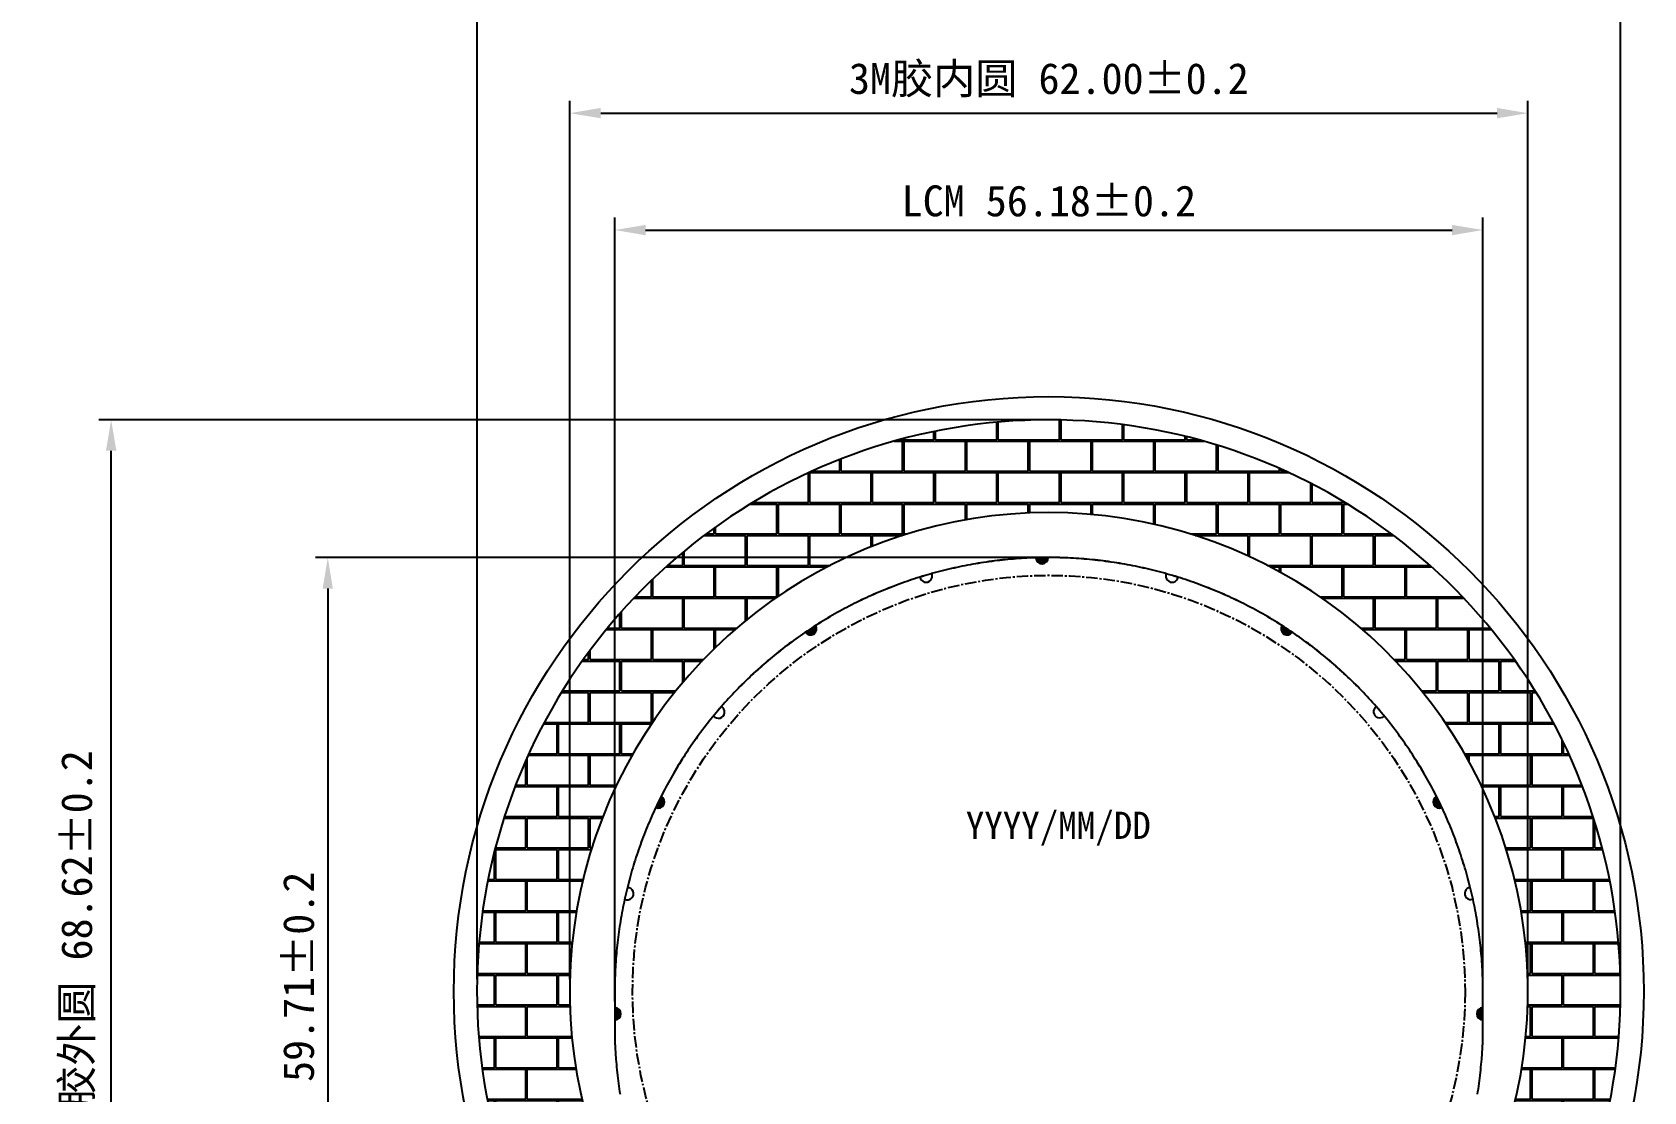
# Model space of a CAD drawing. Header units: millimetres. Extents: x 3346 to 4468, y 1053 to 1397.
# Drawn here: x 4260.6 to 4364.8, y 1248.2 to 1316.8 of the extents above; entities that cross this region are included whole.
import ezdxf

# ---------------------------------------------------------------- set-up
doc = ezdxf.new("R2010")
doc.units = ezdxf.units.MM
doc.linetypes.add('CENTER2', pattern=[1.125, 0.75, -0.125, 0.125, -0.125])
for name, color, linetype in [('66', 1, 'Continuous'), ('BL', 7, 'Continuous'), ('DIM', 3, 'Continuous'), ('L91', 3, 'Continuous'), ('LCD_FPC', 22, 'Continuous')]:
    doc.layers.add(name, color=color, linetype=linetype)
doc.layers.add('图框', color=7, linetype='Continuous', lineweight=5)
doc.styles.add('宋体', font='')
doc.styles.get('宋体').set_extended_font_data('SimSun')
doc.dimstyles.new('zengy', dxfattribs={"dimscale": 4, "dimtxt": 0.5, "dimasz": 0.5, "dimexe": 0.2, "dimexo": 0.2, "dimgap": 0.2, "dimtad": 1, "dimzin": 0, "dimdsep": 46, "dimtxsty": '宋体', "dimcen": 0.141421, "dimadec": 3, "dimazin": 0, "dimtfac": 1, "dimtmove": 0, "dimatfit": 3, "dimfxl": 0.2, "dimtolj": 1, "dimtzin": 0, "dimarcsym": 0})

# ---------------------------------------------------------------- blocks, each defined once
blk = doc.blocks.new('*D128')
at = {"layer": 'BL', "color": 0, "lineweight": -2, "ltscale": 5, "transparency": 16777216}
for p, q in [((4298.25, 1254.07), (4298.25, 1304.79)), ((4354.43, 1254.07), (4354.43, 1304.79)), ((4300.25, 1303.99), (4352.43, 1303.99))]:
    blk.add_line(p, q, dxfattribs=at)
at = {"layer": 'BL', "color": 0, "ltscale": 5, "transparency": 16777216}
for points in [[(4300.25, 1304.32), (4300.25, 1303.65), (4298.25, 1303.99)], [(4352.43, 1304.32), (4352.43, 1303.65), (4354.43, 1303.99)]]:
    blk.add_solid(points, dxfattribs=at)
at = {"layer": 'Defpoints', "color": 0, "ltscale": 5, "transparency": 16777216}
for p in [(4354.43, 1303.99), (4298.25, 1253.27), (4354.43, 1253.27)]:
    blk.add_point(p, dxfattribs=at)
at = {"layer": 'BL', "color": 0, "ltscale": 5, "transparency": 16777216, "insert": (4326.34, 1305.86), "char_height": 2, "attachment_point": 5, "style": '宋体'}
blk.add_mtext('\\A1;LCM 56.18%%P0.2', dxfattribs=at)
blk = doc.blocks.new('*D129')
at = {"layer": 'BL', "color": 0, "lineweight": -2, "ltscale": 5, "transparency": 16777216}
for p, q in [((4325.89, 1282.79), (4278.88, 1282.79)), ((4279.68, 1280.79), (4279.68, 1225.08)), ((4325.89, 1223.08), (4278.88, 1223.08))]:
    blk.add_line(p, q, dxfattribs=at)
at = {"layer": 'BL', "color": 0, "ltscale": 5, "transparency": 16777216}
for points in [[(4279.35, 1280.79), (4280.01, 1280.79), (4279.68, 1282.79)], [(4279.35, 1225.08), (4280.01, 1225.08), (4279.68, 1223.08)]]:
    blk.add_solid(points, dxfattribs=at)
at = {"layer": 'Defpoints', "color": 0, "ltscale": 5, "transparency": 16777216}
for p in [(4326.69, 1282.79), (4279.68, 1223.08), (4326.69, 1223.08)]:
    blk.add_point(p, dxfattribs=at)
at = {"layer": 'BL', "color": 0, "ltscale": 5, "transparency": 16777216, "insert": (4277.8, 1252.94), "char_height": 2, "attachment_point": 5, "rotation": 90, "style": '宋体'}
blk.add_mtext('\\A1;LCM 59.71%%P0.2', dxfattribs=at)
blk = doc.blocks.new('*D134')
at = {"layer": 'BL', "color": 0, "lineweight": -2, "ltscale": 5, "transparency": 16777216}
for p, q in [((4289.34, 1255.51), (4289.34, 1318.78)), ((4363.34, 1255.51), (4363.34, 1318.78)), ((4291.34, 1317.98), (4361.34, 1317.98))]:
    blk.add_line(p, q, dxfattribs=at)
at = {"layer": 'BL', "color": 0, "ltscale": 5, "transparency": 16777216}
for points in [[(4291.34, 1318.31), (4291.34, 1317.64), (4289.34, 1317.98)], [(4361.34, 1318.31), (4361.34, 1317.64), (4363.34, 1317.98)]]:
    blk.add_solid(points, dxfattribs=at)
at = {"layer": 'Defpoints', "color": 0, "ltscale": 5, "transparency": 16777216}
for p in [(4363.34, 1317.98), (4289.34, 1254.71), (4363.34, 1254.71)]:
    blk.add_point(p, dxfattribs=at)
at = {"layer": 'BL', "color": 0, "ltscale": 5, "transparency": 16777216, "insert": (4326.34, 1320.1), "char_height": 2, "attachment_point": 5, "style": '宋体'}
blk.add_mtext('\\A1;3M胶外圆 74.00%%P0.2', dxfattribs=at)
blk = doc.blocks.new('*D135')
at = {"layer": 'BL', "color": 0, "lineweight": -2, "ltscale": 5, "transparency": 16777216}
for p, q in [((4295.34, 1255.51), (4295.34, 1312.35)), ((4357.34, 1255.51), (4357.34, 1312.35)), ((4297.34, 1311.55), (4355.34, 1311.55))]:
    blk.add_line(p, q, dxfattribs=at)
at = {"layer": 'BL', "color": 0, "ltscale": 5, "transparency": 16777216}
for points in [[(4297.34, 1311.89), (4297.34, 1311.22), (4295.34, 1311.55)], [(4355.34, 1311.89), (4355.34, 1311.22), (4357.34, 1311.55)]]:
    blk.add_solid(points, dxfattribs=at)
at = {"layer": 'Defpoints', "color": 0, "ltscale": 5, "transparency": 16777216}
for p in [(4357.34, 1311.55), (4295.34, 1254.71), (4357.34, 1254.71)]:
    blk.add_point(p, dxfattribs=at)
at = {"layer": 'BL', "color": 0, "ltscale": 5, "transparency": 16777216, "insert": (4326.34, 1313.68), "char_height": 2, "attachment_point": 5, "style": '宋体'}
blk.add_mtext('\\A1;3M胶内圆 62.00%%P0.2', dxfattribs=at)
blk = doc.blocks.new('*D136')
at = {"layer": 'BL', "color": 0, "lineweight": -2, "ltscale": 5, "transparency": 16777216}
for p, q in [((4325.54, 1291.71), (4264.86, 1291.71)), ((4265.66, 1225.08), (4265.66, 1289.71)), ((4306.33, 1223.08), (4264.86, 1223.08))]:
    blk.add_line(p, q, dxfattribs=at)
at = {"layer": 'BL', "color": 0, "ltscale": 5, "transparency": 16777216}
for points in [[(4265.33, 1289.71), (4266, 1289.71), (4265.66, 1291.71)], [(4265.33, 1225.08), (4266, 1225.08), (4265.66, 1223.08)]]:
    blk.add_solid(points, dxfattribs=at)
at = {"layer": 'Defpoints', "color": 0, "ltscale": 5, "transparency": 16777216}
for p in [(4265.66, 1291.71), (4326.34, 1291.71), (4307.13, 1223.08)]:
    blk.add_point(p, dxfattribs=at)
at = {"layer": 'BL', "color": 0, "ltscale": 5, "transparency": 16777216, "insert": (4263.54, 1257.39), "char_height": 2, "attachment_point": 5, "rotation": 90, "style": '宋体'}
blk.add_mtext('\\A1;3M胶外圆 68.62%%P0.2', dxfattribs=at)

msp = doc.modelspace()

# ---------------------------------------------------------------- hatches: boundary and pattern name
at = {"true_color": 0xf1eb1f}
h = msp.add_hatch(dxfattribs=at)
h.set_pattern_fill('AR-B816C', color=2, scale=0.01)
h.set_pattern_definition([(0, (649.2094, 0), (2.032, 2.032), [3.96875, -0.09525]), (0, (647.1774, 0.0953), (2.032, 2.032), [3.96875, -0.09525]), (90, (649.2094, 0), (-2.032, 2.032), [-2.12725, 1.93675]), (90, (649.1141, 0), (-2.032, 2.032), [-2.12725, 1.93675])])
h.paths.add_polyline_path([(4307.3087, 1222.9738), (4307.2515, 1230.2776, -2.90416419), (4345.4229, 1230.2776), (4345.3657, 1222.9738, 3.61204986)])
at = {"layer": 'LCD_FPC'}
for points in [[(4326.2965, 1282.7925), (4326.1612, 1282.7921), (4325.9847, 1282.7904), (4325.8083, 1282.7877), (4325.6318, 1282.7838), (4325.4966, 1282.7799, 0.99300178)], [(4311.2516, 1278.3976), (4311.1376, 1278.3248), (4310.9895, 1278.2288), (4310.842, 1278.1319), (4310.6951, 1278.0341), (4310.583, 1277.9584, 0.99300163)], [(4342.0925, 1277.9584), (4341.9804, 1278.0341), (4341.8334, 1278.1319), (4341.6859, 1278.2288), (4341.5378, 1278.3248), (4341.4238, 1278.3976, 0.99300163)], [(4301.2509, 1267.3397), (4301.2297, 1267.2977), (4301.1511, 1267.1397), (4301.0734, 1266.9812), (4300.9968, 1266.8222), (4300.9211, 1266.6628), (4300.9012, 1266.6202, 0.9926409)], [(4351.7742, 1266.6202), (4351.7543, 1266.6628), (4351.6787, 1266.8222), (4351.602, 1266.9812), (4351.5244, 1267.1397), (4351.4457, 1267.2977), (4351.4245, 1267.3397, 0.9926409)], [(4298.2477, 1253.6682), (4298.2477, 1252.8682, 1)], [(4354.4277, 1253.6682, 1), (4354.4277, 1252.8682)]]:
    msp.add_hatch(color=0, dxfattribs=at).paths.add_polyline_path(points)

# ---------------------------------------------------------------- linework, layer by layer
at = {"color": 8}
msp.add_circle((4326.3372, 1254.7058), 38.5, dxfattribs=at)
at = {"color": 8, "linetype": 'CENTER2'}
msp.add_circle((4326.3372, 1254.7058), 26.94, dxfattribs=at)
at = {"color": 2}
for radius, start, end in [(37, 300.949616, 239.050384), (31, 308.000567, 231.999433)]:
    msp.add_arc((4326.3372, 1254.7058), radius, start, end, dxfattribs=at)
at = {"layer": '66'}
for centre, start, end in [((4318.3928, 1281.5927), 189.108047, 23.797556), ((4334.3096, 1281.5936), 157.388084, 349.593464), ((4304.9557, 1272.7938), 218.13497, 61.423999), ((4347.7483, 1272.8207), 124.269666, 316.178408), ((4299.0673, 1261.0456), 243.966524, 89.849423), ((4353.6507, 1261.0554), 96.523534, 289.66222)]:
    msp.add_arc(centre, 0.4, start, end, dxfattribs=at)
at = {"layer": 'DIM', "color": 4}
msp.add_lwpolyline([(4354.0819, 1248.0584), (4354.1089, 1248.2328), (4354.1349, 1248.4074), (4354.1598, 1248.5821), (4354.1835, 1248.757), (4354.2062, 1248.932), (4354.2278, 1249.1072), (4354.2483, 1249.2825), (4354.2676, 1249.4579), (4354.2859, 1249.6335), (4354.303, 1249.8091), (4354.3191, 1249.9849), (4354.3341, 1250.1608), (4354.3479, 1250.3367), (4354.4277, 1251.4405), (4354.4277, 1255.0959), (4354.4138, 1255.585), (4354.4078, 1255.7614), (4354.4005, 1255.9377), (4354.3922, 1256.114), (4354.3828, 1256.2902), (4354.3723, 1256.4664), (4354.3606, 1256.6425), (4354.3479, 1256.8186), (4354.3341, 1256.9945), (4354.3191, 1257.1704), (4354.303, 1257.3461), (4354.2859, 1257.5218), (4354.2676, 1257.6973), (4354.2483, 1257.8728), (4354.2278, 1258.0481), (4354.2062, 1258.2232), (4354.1835, 1258.3983), (4354.1598, 1258.5732), (4354.1349, 1258.7479), (4354.1089, 1258.9225), (4354.0819, 1259.0969), (4354.0537, 1259.2711), (4354.0245, 1259.4452), (4353.9941, 1259.619), (4353.9627, 1259.7927), (4353.9302, 1259.9662), (4353.8965, 1260.1394), (4353.8618, 1260.3125), (4353.826, 1260.4853), (4353.7892, 1260.6579), (4353.7512, 1260.8303), (4353.7122, 1261.0024), (4353.672, 1261.1743), (4353.6308, 1261.3459), (4353.5886, 1261.5172), (4353.5452, 1261.6883), (4353.5008, 1261.8591), (4353.4553, 1262.0297), (4353.4087, 1262.1999), (4353.3611, 1262.3699), (4353.3124, 1262.5395), (4353.2626, 1262.7088), (4353.2118, 1262.8778), (4353.1599, 1263.0465), (4353.1069, 1263.2149), (4353.0529, 1263.3829), (4352.9978, 1263.5506), (4352.9417, 1263.7179), (4352.8845, 1263.8849), (4352.8263, 1264.0515), (4352.7671, 1264.2178), (4352.7067, 1264.3837), (4352.6454, 1264.5491), (4352.583, 1264.7142), (4352.5196, 1264.8789), (4352.4551, 1265.0433), (4352.3896, 1265.2072), (4352.3231, 1265.3706), (4352.2556, 1265.5337), (4352.187, 1265.6963), (4352.1174, 1265.8585), (4352.0468, 1266.0203), (4351.9752, 1266.1816), (4351.9026, 1266.3424), (4351.829, 1266.5029), (4351.7543, 1266.6628), (4351.6787, 1266.8222), (4351.602, 1266.9812), (4351.5244, 1267.1397), (4351.4457, 1267.2977), (4351.3661, 1267.4552), (4351.2855, 1267.6122), (4351.2039, 1267.7687), (4351.1213, 1267.9247), (4351.0377, 1268.0802), (4350.9532, 1268.2351), (4350.8676, 1268.3895), (4350.7812, 1268.5433), (4350.6937, 1268.6967), (4350.6053, 1268.8494), (4350.516, 1269.0016), (4350.4256, 1269.1532), (4350.3344, 1269.3043), (4350.2422, 1269.4548), (4350.149, 1269.6047), (4350.0549, 1269.754), (4349.9598, 1269.9027), (4349.8639, 1270.0509), (4349.767, 1270.1984), (4349.6692, 1270.3453), (4349.5704, 1270.4916), (4349.4707, 1270.6372), (4349.3702, 1270.7823), (4349.2687, 1270.9267), (4349.1663, 1271.0704), (4349.063, 1271.2135), (4348.9588, 1271.356), (4348.8537, 1271.4978), (4348.7478, 1271.6389), (4348.6409, 1271.7794), (4348.5332, 1271.9192), (4348.4246, 1272.0583), (4348.3151, 1272.1967), (4348.2047, 1272.3345), (4348.0935, 1272.4715), (4347.9814, 1272.6079), (4347.8685, 1272.7435), (4347.7547, 1272.8784), (4347.6401, 1273.0126), (4347.5246, 1273.1461), (4347.4083, 1273.2789), (4347.2912, 1273.4109), (4347.1732, 1273.5422), (4347.0545, 1273.6727), (4346.9348, 1273.8025), (4346.8144, 1273.9316), (4346.6932, 1274.0598), (4346.5712, 1274.1874), (4346.4484, 1274.3141), (4346.3247, 1274.4401), (4346.2003, 1274.5653), (4346.0752, 1274.6897), (4345.9492, 1274.8133), (4345.8224, 1274.9361), (4345.6949, 1275.0581), (4345.5666, 1275.1794), (4345.4376, 1275.2998), (4345.3078, 1275.4194), (4345.1773, 1275.5382), (4345.046, 1275.6561), (4344.914, 1275.7733), (4344.7812, 1275.8896), (4344.6477, 1276.005), (4344.5135, 1276.1196), (4344.3786, 1276.2334), (4344.243, 1276.3464), (4344.1066, 1276.4584), (4343.9696, 1276.5696), (4343.8318, 1276.68), (4343.6934, 1276.7895), (4343.5543, 1276.8981), (4343.4145, 1277.0058), (4343.274, 1277.1127), (4343.1329, 1277.2187), (4342.9911, 1277.3237), (4342.8486, 1277.4279), (4342.7055, 1277.5312), (4342.5617, 1277.6336), (4342.4173, 1277.7351), (4342.2723, 1277.8357), (4342.1266, 1277.9353), (4341.9804, 1278.0341), (4341.8334, 1278.1319), (4341.6859, 1278.2288), (4341.5378, 1278.3248), (4341.3891, 1278.4198), (4341.2398, 1278.5139), (4341.0899, 1278.6071), (4340.9394, 1278.6993), (4340.7883, 1278.7906), (4340.6367, 1278.8809), (4340.4845, 1278.9702), (4340.3317, 1279.0587), (4340.1784, 1279.1461), (4340.0246, 1279.2326), (4339.8702, 1279.3181), (4339.7152, 1279.4026), (4339.5598, 1279.4862), (4339.4038, 1279.5688), (4339.2473, 1279.6504), (4339.0903, 1279.731), (4338.9328, 1279.8106), (4338.7748, 1279.8893), (4338.6163, 1279.9669), (4338.4573, 1280.0436), (4338.2979, 1280.1192), (4338.1379, 1280.1939), (4337.9775, 1280.2675), (4337.8167, 1280.3401), (4337.6554, 1280.4118), (4337.4936, 1280.4824), (4337.3314, 1280.552), (4337.1688, 1280.6205), (4337.0057, 1280.6881), (4336.8422, 1280.7546), (4336.6783, 1280.8201), (4336.514, 1280.8845), (4336.3493, 1280.9479), (4336.1842, 1281.0103), (4336.0187, 1281.0717), (4335.8529, 1281.132), (4335.6866, 1281.1912), (4335.52, 1281.2495), (4335.353, 1281.3066), (4335.1857, 1281.3628), (4335.018, 1281.4178), (4334.85, 1281.4718), (4334.6816, 1281.5248), (4334.5129, 1281.5767), (4334.3439, 1281.6275), (4334.1746, 1281.6773), (4334.0049, 1281.726), (4333.835, 1281.7736), (4333.6647, 1281.8202), (4333.4942, 1281.8657), (4333.3234, 1281.9101), (4333.1523, 1281.9535), (4332.981, 1281.9958), (4332.8094, 1282.037), (4332.6375, 1282.0771), (4332.4654, 1282.1161), (4332.293, 1282.1541), (4332.1204, 1282.191), (4331.9476, 1282.2268), (4331.7745, 1282.2615), (4331.6012, 1282.2951), (4331.4278, 1282.3276), (4331.2541, 1282.3591), (4331.0802, 1282.3894), (4330.9062, 1282.4187), (4330.732, 1282.4468), (4330.5575, 1282.4739), (4330.383, 1282.4998), (4330.2082, 1282.5247), (4330.0334, 1282.5485), (4329.8583, 1282.5711), (4329.6832, 1282.5927), (4329.5078, 1282.6132), (4329.3324, 1282.6325), (4329.1569, 1282.6508), (4328.9812, 1282.668), (4328.8055, 1282.684), (4328.6296, 1282.699), (4328.4536, 1282.7128), (4328.2776, 1282.7256), (4328.1015, 1282.7372), (4327.9253, 1282.7477), (4327.7491, 1282.7572), (4327.5728, 1282.7655), (4327.3964, 1282.7727), (4327.22, 1282.7788), (4327.0436, 1282.7838), (4326.8672, 1282.7877), (4326.6907, 1282.7904), (4326.5142, 1282.7921), (4326.3377, 1282.7926), (4326.1612, 1282.7921), (4325.9847, 1282.7904), (4325.8083, 1282.7877), (4325.6318, 1282.7838), (4325.4554, 1282.7788), (4325.279, 1282.7727), (4325.1026, 1282.7655), (4324.9263, 1282.7572), (4324.7501, 1282.7477), (4324.5739, 1282.7372), (4324.3978, 1282.7256), (4324.2218, 1282.7128), (4324.0458, 1282.699), (4323.87, 1282.684), (4323.6942, 1282.668), (4323.5185, 1282.6508), (4323.343, 1282.6325), (4323.1676, 1282.6132), (4322.9923, 1282.5927), (4322.8171, 1282.5711), (4322.6421, 1282.5485), (4322.4672, 1282.5247), (4322.2925, 1282.4998), (4322.1179, 1282.4739), (4321.9435, 1282.4468), (4321.7692, 1282.4187), (4321.5952, 1282.3894), (4321.4213, 1282.3591), (4321.2476, 1282.3276), (4321.0742, 1282.2951), (4320.9009, 1282.2615), (4320.7279, 1282.2268), (4320.555, 1282.191), (4320.3824, 1282.1541), (4320.2101, 1282.1161), (4320.0379, 1282.0771), (4319.8661, 1282.037), (4319.6945, 1281.9958), (4319.5231, 1281.9535), (4319.352, 1281.9101), (4319.1812, 1281.8657), (4319.0107, 1281.8202), (4318.8404, 1281.7736), (4318.6705, 1281.726), (4318.5009, 1281.6773), (4318.3315, 1281.6275), (4318.1625, 1281.5767), (4317.9938, 1281.5248), (4317.8254, 1281.4718), (4317.6574, 1281.4178), (4317.4897, 1281.3628), (4317.3224, 1281.3066), (4317.1554, 1281.2495), (4316.9888, 1281.1912), (4316.8226, 1281.132), (4316.6567, 1281.0717), (4316.4912, 1281.0103), (4316.3261, 1280.9479), (4316.1614, 1280.8845), (4315.9971, 1280.8201), (4315.8332, 1280.7546), (4315.6697, 1280.6881), (4315.5067, 1280.6205), (4315.344, 1280.552), (4315.1818, 1280.4824), (4315.0201, 1280.4118), (4314.8588, 1280.3401), (4314.6979, 1280.2675), (4314.5375, 1280.1939), (4314.3776, 1280.1192), (4314.2181, 1280.0436), (4314.0591, 1279.9669), (4313.9006, 1279.8893), (4313.7426, 1279.8106), (4313.5851, 1279.731), (4313.4281, 1279.6504), (4313.2716, 1279.5688), (4313.1156, 1279.4862), (4312.9602, 1279.4026), (4312.8052, 1279.3181), (4312.6509, 1279.2326), (4312.497, 1279.1461), (4312.3437, 1279.0587), (4312.1909, 1278.9702), (4312.0387, 1278.8809), (4311.8871, 1278.7906), (4311.736, 1278.6993), (4311.5856, 1278.6071), (4311.4357, 1278.5139), (4311.2863, 1278.4198), (4311.1376, 1278.3248), (4310.9895, 1278.2288), (4310.842, 1278.1319), (4310.6951, 1278.0341), (4310.5488, 1277.9353), (4310.4031, 1277.8357), (4310.2581, 1277.7351), (4310.1137, 1277.6336), (4309.9699, 1277.5312), (4309.8268, 1277.4279), (4309.6844, 1277.3237), (4309.5426, 1277.2187), (4309.4014, 1277.1127), (4309.2609, 1277.0058), (4309.1212, 1276.8981), (4308.982, 1276.7895), (4308.8436, 1276.68), (4308.7059, 1276.5696), (4308.5688, 1276.4584), (4308.4325, 1276.3464), (4308.2968, 1276.2334), (4308.1619, 1276.1196), (4308.0277, 1276.005), (4307.8942, 1275.8896), (4307.7615, 1275.7733), (4307.6294, 1275.6561), (4307.4981, 1275.5382), (4307.3676, 1275.4194), (4307.2378, 1275.2998), (4307.1088, 1275.1794), (4306.9805, 1275.0581), (4306.853, 1274.9361), (4306.7262, 1274.8133), (4306.6003, 1274.6897), (4306.4751, 1274.5653), (4306.3507, 1274.4401), (4306.227, 1274.3141), (4306.1042, 1274.1874), (4305.9822, 1274.0598), (4305.861, 1273.9316), (4305.7406, 1273.8025), (4305.621, 1273.6727), (4305.5022, 1273.5422), (4305.3842, 1273.4109), (4305.2671, 1273.2789), (4305.1508, 1273.1461), (4305.0353, 1273.0126), (4304.9207, 1272.8784), (4304.8069, 1272.7435), (4304.694, 1272.6079), (4304.5819, 1272.4715), (4304.4707, 1272.3345), (4304.3604, 1272.1967), (4304.2509, 1272.0583), (4304.1423, 1271.9192), (4304.0345, 1271.7794), (4303.9277, 1271.6389), (4303.8217, 1271.4978), (4303.7166, 1271.356), (4303.6124, 1271.2135), (4303.5091, 1271.0704), (4303.4067, 1270.9267), (4303.3053, 1270.7823), (4303.2047, 1270.6372), (4303.105, 1270.4916), (4303.0063, 1270.3453), (4302.9084, 1270.1984), (4302.8116, 1270.0509), (4302.7156, 1269.9027), (4302.6205, 1269.754), (4302.5264, 1269.6047), (4302.4333, 1269.4548), (4302.3411, 1269.3043), (4302.2498, 1269.1532), (4302.1595, 1269.0016), (4302.0701, 1268.8494), (4301.9817, 1268.6967), (4301.8943, 1268.5433), (4301.8078, 1268.3895), (4301.7223, 1268.2351), (4301.6377, 1268.0802), (4301.5541, 1267.9247), (4301.4716, 1267.7687), (4301.39, 1267.6122), (4301.3093, 1267.4552), (4301.2297, 1267.2977), (4301.1511, 1267.1397), (4301.0734, 1266.9812), (4300.9968, 1266.8222), (4300.9211, 1266.6628), (4300.8465, 1266.5029), (4300.7728, 1266.3424), (4300.7002, 1266.1816), (4300.6286, 1266.0203), (4300.558, 1265.8585), (4300.4884, 1265.6963), (4300.4198, 1265.5337), (4300.3523, 1265.3706), (4300.2858, 1265.2072), (4300.2203, 1265.0433), (4300.1558, 1264.8789), (4300.0924, 1264.7142), (4300.03, 1264.5491), (4299.9687, 1264.3837), (4299.9084, 1264.2178), (4299.8491, 1264.0515), (4299.7909, 1263.8849), (4299.7337, 1263.7179), (4299.6776, 1263.5506), (4299.6225, 1263.3829), (4299.5685, 1263.2149), (4299.5156, 1263.0465), (4299.4637, 1262.8778), (4299.4128, 1262.7088), (4299.3631, 1262.5395), (4299.3144, 1262.3699), (4299.2667, 1262.1999), (4299.2201, 1262.0297), (4299.1746, 1261.8591), (4299.1302, 1261.6883), (4299.0869, 1261.5172), (4299.0446, 1261.3459), (4299.0034, 1261.1743), (4298.9633, 1261.0024), (4298.9242, 1260.8303), (4298.8863, 1260.6579), (4298.8494, 1260.4853), (4298.8136, 1260.3125), (4298.7789, 1260.1394), (4298.7453, 1259.9662), (4298.7127, 1259.7927), (4298.6813, 1259.619), (4298.651, 1259.4452), (4298.6217, 1259.2711), (4298.5935, 1259.0969), (4298.5665, 1258.9225), (4298.5405, 1258.7479), (4298.5157, 1258.5732), (4298.4919, 1258.3983), (4298.4692, 1258.2232), (4298.4476, 1258.0481), (4298.4272, 1257.8728), (4298.4078, 1257.6973), (4298.3895, 1257.5218), (4298.3724, 1257.3461), (4298.3563, 1257.1704), (4298.3414, 1256.9945), (4298.3275, 1256.8186), (4298.3148, 1256.6425), (4298.3031, 1256.4664), (4298.2926, 1256.2902), (4298.2832, 1256.114), (4298.2749, 1255.9377), (4298.2677, 1255.7614), (4298.2616, 1255.585), (4298.2477, 1255.0959), (4298.2477, 1251.4405), (4298.3275, 1250.3367), (4298.3414, 1250.1608), (4298.3563, 1249.9849), (4298.3724, 1249.8091), (4298.3895, 1249.6335), (4298.4078, 1249.4579), (4298.4272, 1249.2825), (4298.4476, 1249.1072), (4298.4692, 1248.932), (4298.4919, 1248.757), (4298.5157, 1248.5821), (4298.5405, 1248.4074), (4298.5665, 1248.2328), (4298.5935, 1248.0584)], dxfattribs=at)
for centre, start, end in [((4325.8965, 1282.789), 181.302516, 0.497766), ((4310.9157, 1278.1803), 213.702249, 32.897482), ((4341.7597, 1278.1803), 147.102518, 326.297751), ((4301.0734, 1266.9812), 244.503144, 63.656743), ((4351.602, 1266.9812), 116.343257, 295.496856), ((4298.2477, 1253.2682), 270, 90), ((4354.4277, 1253.2682), 90, 270)]:
    msp.add_arc(centre, 0.4, start, end, dxfattribs=at)
at = {"layer": 'L91', "color": 7, "linetype": 'Continuous'}
msp.add_lwpolyline([(4354.0819, 1248.0617), (4354.1089, 1248.2361), (4354.1349, 1248.4107), (4354.1598, 1248.5854), (4354.1835, 1248.7603), (4354.2062, 1248.9354), (4354.2278, 1249.1105), (4354.2483, 1249.2858), (4354.2676, 1249.4612), (4354.2859, 1249.6368), (4354.303, 1249.8125), (4354.3191, 1249.9882), (4354.3341, 1250.1641), (4354.3479, 1250.34), (4354.4277, 1251.4439), (4354.4277, 1255.0992), (4354.4138, 1255.5883), (4354.4078, 1255.7647), (4354.4005, 1255.941), (4354.3922, 1256.1173), (4354.3828, 1256.2936), (4354.3723, 1256.4698), (4354.3606, 1256.6459), (4354.3479, 1256.8219), (4354.3341, 1256.9978), (4354.3191, 1257.1737), (4354.303, 1257.3495), (4354.2859, 1257.5251), (4354.2676, 1257.7007), (4354.2483, 1257.8761), (4354.2278, 1258.0514), (4354.2062, 1258.2266), (4354.1835, 1258.4016), (4354.1598, 1258.5765), (4354.1349, 1258.7512), (4354.1089, 1258.9258), (4354.0819, 1259.1002), (4354.0537, 1259.2744), (4354.0245, 1259.4485), (4353.9941, 1259.6224), (4353.9627, 1259.796), (4353.9302, 1259.9695), (4353.8965, 1260.1428), (4353.8618, 1260.3158), (4353.826, 1260.4886), (4353.7892, 1260.6612), (4353.7512, 1260.8336), (4353.7122, 1261.0057), (4353.672, 1261.1776), (4353.6308, 1261.3492), (4353.5886, 1261.5206), (4353.5452, 1261.6917), (4353.5008, 1261.8625), (4353.4553, 1262.033), (4353.4087, 1262.2032), (4353.3611, 1262.3732), (4353.3124, 1262.5428), (4353.2626, 1262.7122), (4353.2118, 1262.8812), (4353.1599, 1263.0499), (4353.1069, 1263.2182), (4353.0529, 1263.3863), (4352.9978, 1263.5539), (4352.9417, 1263.7213), (4352.8845, 1263.8882), (4352.8263, 1264.0549), (4352.7671, 1264.2211), (4352.7067, 1264.387), (4352.6454, 1264.5525), (4352.583, 1264.7176), (4352.5196, 1264.8823), (4352.4551, 1265.0466), (4352.3896, 1265.2105), (4352.3231, 1265.374), (4352.2556, 1265.537), (4352.187, 1265.6997), (4352.1174, 1265.8618), (4352.0468, 1266.0236), (4351.9752, 1266.1849), (4351.9026, 1266.3458), (4351.829, 1266.5062), (4351.7543, 1266.6661), (4351.6787, 1266.8256), (4351.602, 1266.9845), (4351.5244, 1267.143), (4351.4457, 1267.301), (4351.3661, 1267.4586), (4351.2855, 1267.6156), (4351.2039, 1267.7721), (4351.1213, 1267.928), (4351.0377, 1268.0835), (4350.9532, 1268.2384), (4350.8676, 1268.3928), (4350.7812, 1268.5467), (4350.6937, 1268.7), (4350.6053, 1268.8527), (4350.516, 1269.0049), (4350.4256, 1269.1566), (4350.3344, 1269.3076), (4350.2422, 1269.4581), (4350.149, 1269.608), (4350.0549, 1269.7573), (4349.9598, 1269.9061), (4349.8639, 1270.0542), (4349.767, 1270.2017), (4349.6692, 1270.3486), (4349.5704, 1270.4949), (4349.4707, 1270.6405), (4349.3702, 1270.7856), (4349.2687, 1270.93), (4349.1663, 1271.0737), (4349.063, 1271.2169), (4348.9588, 1271.3593), (4348.8537, 1271.5011), (4348.7478, 1271.6423), (4348.6409, 1271.7827), (4348.5332, 1271.9225), (4348.4246, 1272.0616), (4348.3151, 1272.2001), (4348.2047, 1272.3378), (4348.0935, 1272.4749), (4347.9814, 1272.6112), (4347.8685, 1272.7468), (4347.7547, 1272.8818), (4347.6401, 1273.016), (4347.5246, 1273.1495), (4347.4083, 1273.2822), (4347.2912, 1273.4142), (4347.1732, 1273.5455), (4347.0545, 1273.6761), (4346.9348, 1273.8059), (4346.8144, 1273.9349), (4346.6932, 1274.0632), (4346.5712, 1274.1907), (4346.4484, 1274.3174), (4346.3247, 1274.4434), (4346.2003, 1274.5686), (4346.0752, 1274.693), (4345.9492, 1274.8166), (4345.8224, 1274.9394), (4345.6949, 1275.0615), (4345.5666, 1275.1827), (4345.4376, 1275.3031), (4345.3078, 1275.4227), (4345.1773, 1275.5415), (4345.046, 1275.6595), (4344.914, 1275.7766), (4344.7812, 1275.8929), (4344.6477, 1276.0083), (4344.5135, 1276.123), (4344.3786, 1276.2368), (4344.243, 1276.3497), (4344.1066, 1276.4618), (4343.9696, 1276.573), (4343.8318, 1276.6833), (4343.6934, 1276.7928), (4343.5543, 1276.9014), (4343.4145, 1277.0091), (4343.274, 1277.116), (4343.1329, 1277.222), (4342.9911, 1277.3271), (4342.8486, 1277.4313), (4342.7055, 1277.5345), (4342.5617, 1277.6369), (4342.4173, 1277.7384), (4342.2723, 1277.839), (4342.1266, 1277.9387), (4341.9804, 1278.0374), (4341.8334, 1278.1352), (4341.6859, 1278.2321), (4341.5378, 1278.3281), (4341.3891, 1278.4231), (4341.2398, 1278.5172), (4341.0899, 1278.6104), (4340.9394, 1278.7026), (4340.7883, 1278.7939), (4340.6367, 1278.8842), (4340.4845, 1278.9736), (4340.3317, 1279.062), (4340.1784, 1279.1494), (4340.0246, 1279.2359), (4339.8702, 1279.3214), (4339.7152, 1279.406), (4339.5598, 1279.4895), (4339.4038, 1279.5721), (4339.2473, 1279.6537), (4339.0903, 1279.7343), (4338.9328, 1279.814), (4338.7748, 1279.8926), (4338.6163, 1279.9703), (4338.4573, 1280.0469), (4338.2979, 1280.1226), (4338.1379, 1280.1972), (4337.9775, 1280.2708), (4337.8167, 1280.3435), (4337.6554, 1280.4151), (4337.4936, 1280.4857), (4337.3314, 1280.5553), (4337.1688, 1280.6238), (4337.0057, 1280.6914), (4336.8422, 1280.7579), (4336.6783, 1280.8234), (4336.514, 1280.8878), (4336.3493, 1280.9513), (4336.1842, 1281.0136), (4336.0187, 1281.075), (4335.8529, 1281.1353), (4335.6866, 1281.1946), (4335.52, 1281.2528), (4335.353, 1281.31), (4335.1857, 1281.3661), (4335.018, 1281.4211), (4334.85, 1281.4751), (4334.6816, 1281.5281), (4334.5129, 1281.58), (4334.3439, 1281.6308), (4334.1746, 1281.6806), (4334.0049, 1281.7293), (4333.835, 1281.777), (4333.6647, 1281.8235), (4333.4942, 1281.869), (4333.3234, 1281.9135), (4333.1523, 1281.9568), (4332.981, 1281.9991), (4332.8094, 1282.0403), (4332.6375, 1282.0804), (4332.4654, 1282.1195), (4332.293, 1282.1574), (4332.1204, 1282.1943), (4331.9476, 1282.2301), (4331.7745, 1282.2648), (4331.6012, 1282.2984), (4331.4278, 1282.3309), (4331.2541, 1282.3624), (4331.0802, 1282.3927), (4330.9062, 1282.422), (4330.732, 1282.4501), (4330.5575, 1282.4772), (4330.383, 1282.5032), (4330.2082, 1282.528), (4330.0334, 1282.5518), (4329.8583, 1282.5745), (4329.6832, 1282.596), (4329.5078, 1282.6165), (4329.3324, 1282.6359), (4329.1569, 1282.6541), (4328.9812, 1282.6713), (4328.8055, 1282.6874), (4328.6296, 1282.7023), (4328.4536, 1282.7162), (4328.2776, 1282.7289), (4328.1015, 1282.7405), (4327.9253, 1282.7511), (4327.7491, 1282.7605), (4327.5728, 1282.7688), (4327.3964, 1282.776), (4327.22, 1282.7821), (4327.0436, 1282.7871), (4326.8672, 1282.791), (4326.6907, 1282.7937), (4326.5142, 1282.7954), (4326.3377, 1282.796), (4326.1612, 1282.7954), (4325.9847, 1282.7937), (4325.8083, 1282.791), (4325.6318, 1282.7871), (4325.4554, 1282.7821), (4325.279, 1282.776), (4325.1026, 1282.7688), (4324.9263, 1282.7605), (4324.7501, 1282.7511), (4324.5739, 1282.7405), (4324.3978, 1282.7289), (4324.2218, 1282.7162), (4324.0458, 1282.7023), (4323.87, 1282.6874), (4323.6942, 1282.6713), (4323.5185, 1282.6541), (4323.343, 1282.6359), (4323.1676, 1282.6165), (4322.9923, 1282.596), (4322.8171, 1282.5745), (4322.6421, 1282.5518), (4322.4672, 1282.528), (4322.2925, 1282.5032), (4322.1179, 1282.4772), (4321.9435, 1282.4501), (4321.7692, 1282.422), (4321.5952, 1282.3927), (4321.4213, 1282.3624), (4321.2476, 1282.3309), (4321.0742, 1282.2984), (4320.9009, 1282.2648), (4320.7279, 1282.2301), (4320.555, 1282.1943), (4320.3824, 1282.1574), (4320.2101, 1282.1195), (4320.0379, 1282.0804), (4319.8661, 1282.0403), (4319.6945, 1281.9991), (4319.5231, 1281.9568), (4319.352, 1281.9135), (4319.1812, 1281.869), (4319.0107, 1281.8235), (4318.8404, 1281.777), (4318.6705, 1281.7293), (4318.5009, 1281.6806), (4318.3315, 1281.6308), (4318.1625, 1281.58), (4317.9938, 1281.5281), (4317.8254, 1281.4751), (4317.6574, 1281.4211), (4317.4897, 1281.3661), (4317.3224, 1281.31), (4317.1554, 1281.2528), (4316.9888, 1281.1946), (4316.8226, 1281.1353), (4316.6567, 1281.075), (4316.4912, 1281.0136), (4316.3261, 1280.9513), (4316.1614, 1280.8878), (4315.9971, 1280.8234), (4315.8332, 1280.7579), (4315.6697, 1280.6914), (4315.5067, 1280.6238), (4315.344, 1280.5553), (4315.1818, 1280.4857), (4315.0201, 1280.4151), (4314.8588, 1280.3435), (4314.6979, 1280.2708), (4314.5375, 1280.1972), (4314.3776, 1280.1226), (4314.2181, 1280.0469), (4314.0591, 1279.9703), (4313.9006, 1279.8926), (4313.7426, 1279.814), (4313.5851, 1279.7343), (4313.4281, 1279.6537), (4313.2716, 1279.5721), (4313.1156, 1279.4895), (4312.9602, 1279.406), (4312.8052, 1279.3214), (4312.6509, 1279.2359), (4312.497, 1279.1494), (4312.3437, 1279.062), (4312.1909, 1278.9736), (4312.0387, 1278.8842), (4311.8871, 1278.7939), (4311.736, 1278.7026), (4311.5856, 1278.6104), (4311.4357, 1278.5172), (4311.2863, 1278.4231), (4311.1376, 1278.3281), (4310.9895, 1278.2321), (4310.842, 1278.1352), (4310.6951, 1278.0374), (4310.5488, 1277.9387), (4310.4031, 1277.839), (4310.2581, 1277.7384), (4310.1137, 1277.6369), (4309.9699, 1277.5345), (4309.8268, 1277.4313), (4309.6844, 1277.3271), (4309.5426, 1277.222), (4309.4014, 1277.116), (4309.2609, 1277.0091), (4309.1212, 1276.9014), (4308.982, 1276.7928), (4308.8436, 1276.6833), (4308.7059, 1276.573), (4308.5688, 1276.4618), (4308.4325, 1276.3497), (4308.2968, 1276.2368), (4308.1619, 1276.123), (4308.0277, 1276.0083), (4307.8942, 1275.8929), (4307.7615, 1275.7766), (4307.6294, 1275.6595), (4307.4981, 1275.5415), (4307.3676, 1275.4227), (4307.2378, 1275.3031), (4307.1088, 1275.1827), (4306.9805, 1275.0615), (4306.853, 1274.9394), (4306.7262, 1274.8166), (4306.6003, 1274.693), (4306.4751, 1274.5686), (4306.3507, 1274.4434), (4306.227, 1274.3174), (4306.1042, 1274.1907), (4305.9822, 1274.0632), (4305.861, 1273.9349), (4305.7406, 1273.8059), (4305.621, 1273.6761), (4305.5022, 1273.5455), (4305.3842, 1273.4142), (4305.2671, 1273.2822), (4305.1508, 1273.1495), (4305.0353, 1273.016), (4304.9207, 1272.8818), (4304.8069, 1272.7468), (4304.694, 1272.6112), (4304.5819, 1272.4749), (4304.4707, 1272.3378), (4304.3604, 1272.2001), (4304.2509, 1272.0616), (4304.1423, 1271.9225), (4304.0345, 1271.7827), (4303.9277, 1271.6423), (4303.8217, 1271.5011), (4303.7166, 1271.3593), (4303.6124, 1271.2169), (4303.5091, 1271.0737), (4303.4067, 1270.93), (4303.3053, 1270.7856), (4303.2047, 1270.6405), (4303.105, 1270.4949), (4303.0063, 1270.3486), (4302.9084, 1270.2017), (4302.8116, 1270.0542), (4302.7156, 1269.9061), (4302.6205, 1269.7573), (4302.5264, 1269.608), (4302.4333, 1269.4581), (4302.3411, 1269.3076), (4302.2498, 1269.1566), (4302.1595, 1269.0049), (4302.0701, 1268.8527), (4301.9817, 1268.7), (4301.8943, 1268.5467), (4301.8078, 1268.3928), (4301.7223, 1268.2384), (4301.6377, 1268.0835), (4301.5541, 1267.928), (4301.4716, 1267.7721), (4301.39, 1267.6156), (4301.3093, 1267.4586), (4301.2297, 1267.301), (4301.1511, 1267.143), (4301.0734, 1266.9845), (4300.9968, 1266.8256), (4300.9211, 1266.6661), (4300.8465, 1266.5062), (4300.7728, 1266.3458), (4300.7002, 1266.1849), (4300.6286, 1266.0236), (4300.558, 1265.8618), (4300.4884, 1265.6997), (4300.4198, 1265.537), (4300.3523, 1265.374), (4300.2858, 1265.2105), (4300.2203, 1265.0466), (4300.1558, 1264.8823), (4300.0924, 1264.7176), (4300.03, 1264.5525), (4299.9687, 1264.387), (4299.9084, 1264.2211), (4299.8491, 1264.0549), (4299.7909, 1263.8882), (4299.7337, 1263.7213), (4299.6776, 1263.5539), (4299.6225, 1263.3863), (4299.5685, 1263.2182), (4299.5156, 1263.0499), (4299.4637, 1262.8812), (4299.4128, 1262.7122), (4299.3631, 1262.5428), (4299.3144, 1262.3732), (4299.2667, 1262.2032), (4299.2201, 1262.033), (4299.1746, 1261.8625), (4299.1302, 1261.6917), (4299.0869, 1261.5206), (4299.0446, 1261.3492), (4299.0034, 1261.1776), (4298.9633, 1261.0057), (4298.9242, 1260.8336), (4298.8863, 1260.6612), (4298.8494, 1260.4886), (4298.8136, 1260.3158), (4298.7789, 1260.1428), (4298.7453, 1259.9695), (4298.7127, 1259.796), (4298.6813, 1259.6224), (4298.651, 1259.4485), (4298.6217, 1259.2744), (4298.5935, 1259.1002), (4298.5665, 1258.9258), (4298.5405, 1258.7512), (4298.5157, 1258.5765), (4298.4919, 1258.4016), (4298.4692, 1258.2266), (4298.4476, 1258.0514), (4298.4272, 1257.8761), (4298.4078, 1257.7007), (4298.3895, 1257.5251), (4298.3724, 1257.3495), (4298.3563, 1257.1737), (4298.3414, 1256.9978), (4298.3275, 1256.8219), (4298.3148, 1256.6459), (4298.3031, 1256.4698), (4298.2926, 1256.2936), (4298.2832, 1256.1173), (4298.2749, 1255.941), (4298.2677, 1255.7647), (4298.2616, 1255.5883), (4298.2477, 1255.0992), (4298.2477, 1251.4439), (4298.3275, 1250.34), (4298.3414, 1250.1641), (4298.3563, 1249.9882), (4298.3724, 1249.8125), (4298.3895, 1249.6368), (4298.4078, 1249.4612), (4298.4272, 1249.2858), (4298.4476, 1249.1105), (4298.4692, 1248.9354), (4298.4919, 1248.7603), (4298.5157, 1248.5854), (4298.5405, 1248.4107), (4298.5665, 1248.2361), (4298.5935, 1248.0617)], dxfattribs=at)

# ---------------------------------------------------------------- texts
at = {"layer": '图框', "lineweight": 5, "style": '宋体'}
msp.add_text('YYYY/MM/DD', height=1.76, dxfattribs=at).set_placement((4320.9654, 1264.5876))

# ---------------------------------------------------------------- dimensions: what is measured, and where the dimension line sits
at = {"layer": 'BL', "color": 3, "ltscale": 5}
for base, p1, p2, text, picture, middle in [((4363.3372, 1317.9773), (4289.3372, 1254.7058), (4363.3372, 1254.7058), '3M胶外圆 <>%%P0.2', '*D134', (4326.3372, 1317.9773)), ((4357.3372, 1311.5528), (4295.3372, 1254.7058), (4357.3372, 1254.7058), '3M胶内圆 <>%%P0.2', '*D135', (4326.3372, 1311.5528))]:
    dim = msp.add_linear_dim(base=base, p1=p1, p2=p2, text=text, dimstyle='zengy', override={"dimtp": 0.2, "dimtm": 0.2, "dimfxl": 0.5}, dxfattribs=at)
    dim.commit()
    dim.dimension.update_dxf_attribs({"geometry": picture, "text_midpoint": middle, "dimtype": 160})
dim = msp.add_linear_dim(base=(4354.4277, 1303.9852), p1=(4298.2477, 1253.2715), p2=(4354.4277, 1253.2682), text='LCM <>%%P0.2', dimstyle='zengy', override={"dimtp": 0.2, "dimtm": 0.2, "dimfxl": 0.5}, dxfattribs=at)
dim.commit()
dim.dimension.update_dxf_attribs({"geometry": '*D128', "text_midpoint": (4326.3377, 1305.8634)})
for base, p1, p2, text, picture, middle in [((4265.662, 1291.7058), (4307.1284, 1223.0826), (4326.3372, 1291.7058), '3M胶外圆 <>%%P0.2', '*D136', (4263.538, 1257.3942)), ((4279.6787, 1223.0826), (4326.6907, 1282.7904), (4326.6907, 1223.0826), 'LCM <>%%P0.2', '*D129', (4277.8005, 1252.9365))]:
    dim = msp.add_linear_dim(base=base, p1=p1, p2=p2, angle=90, text=text, dimstyle='zengy', override={"dimtp": 0.2, "dimtm": 0.2, "dimfxl": 0.5}, dxfattribs=at)
    dim.commit()
    dim.dimension.update_dxf_attribs({"geometry": picture, "text_midpoint": middle})

doc.saveas('drawing.dxf')
